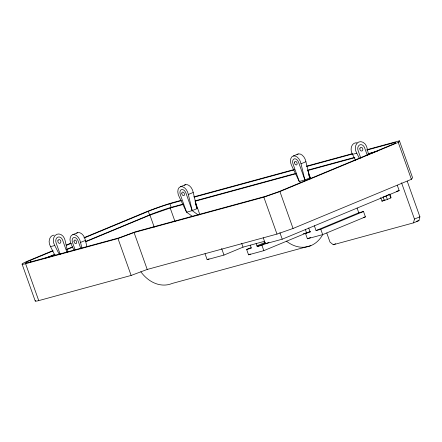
<?xml version="1.0" encoding="UTF-8"?>
<svg xmlns="http://www.w3.org/2000/svg" width="442" height="442" viewBox="0 0 442 442"><rect width="100%" height="100%" fill="white"/><g stroke="black" fill="none" stroke-linecap="round" stroke-linejoin="round"><path stroke-width="0.66" d="M326.771 233.022L330.003 242.089L333.262 244.741L413.497 222.873L414.463 219.072L401.546 182.806M413.497 222.873L418.939 220.613L419.9 216.812L407.22 181.192M38.736 300.621L25.592 263.708L117.981 238.525L134.075 232.536L263.846 197.171L279.913 191.557L398.248 142.39L399.43 140.832L412.574 177.75L411.392 179.303L293.057 228.47L276.99 234.083L147.219 269.449L131.13 275.443L38.736 300.621A23.05 1.448 -19.6 0 1 35.592 300.621M387.38 199.452L386.104 195.867L389.844 194.115L391.12 197.701L387.38 199.452L381.976 201.165L380.7 197.58M53.001 250.918L29.001 260.924A19.233 1.21 -19.6 0 0 27.631 262.725L119.252 237.79L135.346 231.801L265.592 196.303L278.692 191.729L394.772 143.495L395.739 142.23L366.827 150.109M192.16 216.182L186.574 212.193L179.264 196.955A7.625 4.84 67.4 0 1 180.585 186.695L185.48 184.662M74.029 250.238L71.471 244.912A7.625 4.84 67.4 0 1 72.792 234.652L77.687 232.619M52.913 250.62L27.52 261.167A23.05 1.448 -19.6 0 0 25.592 263.708M66.239 245.083L70.687 243.233M84.013 237.697L146.219 211.851A23.05 1.448 -19.6 0 1 172.419 202.701L181.076 200.342M180.585 186.695A7.625 4.84 67.4 0 1 188.331 194.486L193.226 192.447L197.093 208.602L192.198 210.635L186.574 212.193L180.319 194.629A4.575 2.906 67.4 0 1 181.607 189.563A4.575 2.906 67.4 0 1 185.949 193.099L192.198 210.635L198.342 215.039M66.344 245.376L71.427 243.26M84.135 237.984L149.877 210.696A19.233 1.21 -19.6 0 1 168.501 204.193L181.231 200.685M72.792 234.652A7.625 4.84 67.4 0 1 80.538 242.443L85.433 240.409L86.941 246.686M45.288 258.238L54.753 254.305M66.836 249.282L72.565 246.901M85.295 241.614L151.153 214.282A19.233 1.21 -19.6 0 1 169.778 207.779L183.17 204.088M48.233 257.349L55.101 254.498M66.709 249.669L72.427 247.293M85.77 241.752L149.932 215.094L170.198 208.011L183.485 204.392M300.936 182.679L299.262 181.48L291.952 166.242A7.625 4.84 67.4 0 1 293.267 155.987L298.162 153.954M293.267 155.987A7.625 4.84 67.4 0 1 301.013 163.772L305.908 161.739L309.776 177.894L304.881 179.927L299.262 181.48L293.007 163.921A4.575 2.906 67.4 0 1 294.289 158.855A4.575 2.906 67.4 0 1 298.637 162.385L304.881 179.927L306.002 180.728M205.022 253.686L207.149 259.658L209.055 258.863M207.149 259.658L223.978 255.067L243.017 247.161L264.708 241.249M305.284 229.321L306.56 232.906L263.83 250.658L248.542 254.824L246.636 249.465L251.1 247.608M256.968 245.846L265.261 242.398M256.145 243.536L257.222 246.564L265.515 243.117M257.222 246.564L261.913 245.282L268.929 242.371M263.261 237.813L265.388 243.785L282.223 239.199L399.176 190.601L397.264 185.226M248.542 254.824L250.459 254.028M381.976 201.165L385.07 199.883M314.35 225.79L316.047 230.553L358.771 212.779L363.495 211.491L365.412 216.867L322.682 234.619L307.394 238.785L305.483 233.409L310.582 231.293M316.047 230.553L320.776 229.26L363.495 211.491M307.394 238.785L310.588 237.459M333.262 244.741L335.66 243.741M414.463 219.072L419.9 216.812M197.646 208.397L197.093 208.602L195.475 204.055M310.328 177.69L309.776 177.894L308.621 174.645M383.656 196.729L385.49 196.082M193.729 196.894L294.273 169.49M306.262 166.225L352.208 153.7M366.854 149.711L399.43 140.832M194.535 197.06L294.317 169.866M306.958 166.424L352.191 154.092M357.114 142.865A7.625 5.873 74.8 0 0 351.677 146.274A7.625 5.873 74.8 0 0 352.534 154.352L356.755 153.203A7.625 5.873 74.8 0 1 358.799 141.998A7.625 5.873 74.8 0 1 367.263 148.832L368.562 154.788M195.149 200.828L295.593 173.452M307.571 170.187L354.136 157.496M368.103 153.689L377.418 151.153M296.162 173.684L195.093 201.232L199.9 214.74M354.86 157.689L307.776 170.518L310.781 178.955M368.125 154.076L372.766 152.81M55.09 255.587L50.537 246.658L54.758 245.503A7.625 5.873 74.8 0 1 56.803 234.299A7.625 5.873 74.8 0 1 65.272 241.139L67.714 252.365M396.518 191.325L399.176 190.601M303.234 233.812L306.56 232.906M363.418 217.409L365.412 216.867M305.483 233.409L310.173 232.133L308.698 227.978M246.636 249.465L251.365 248.177L250.305 245.2M310.881 245.642L172.137 283.455A35.448 27.299 74.8 0 1 140.821 271.769M416.281 221.337L418.939 220.613M356.755 153.203L359.484 158.551M352.534 154.352L355.561 160.297M54.758 245.503L59.311 254.432M398.248 142.39L411.392 179.303M394.767 142.49L395.192 143.689M389.501 194.452L390.778 198.038M383.048 196.944L384.325 200.524M367.39 155.601L364.617 147.805A4.575 3.525 74.8 0 0 359.821 144.86A4.575 3.525 74.8 0 0 358.086 150.518L360.86 158.313M357.081 208.033L358.771 212.779M320.776 229.26L322.682 234.619M279.913 191.557L293.057 228.47M279.885 232.625L282.223 239.199M263.846 197.171L276.99 234.083M261.913 245.282L263.83 250.658M241.686 243.415L243.017 247.161M221.641 248.498L223.978 255.067M169.921 203.768L171.198 207.353M170.198 208.011L174.999 221.497M149.932 215.094L154.252 227.216M148.308 211.32L149.584 214.9M134.075 232.536L147.219 269.449M117.981 238.525L131.13 275.443M80.936 248.852L78.162 241.056A4.575 2.906 67.4 0 0 73.814 237.52A4.575 2.906 67.4 0 0 72.532 242.586L75.074 249.736M67.013 252.454L62.62 240.111A4.575 3.525 74.8 0 0 57.825 237.166A4.575 3.525 74.8 0 0 56.09 242.824L60.261 254.531M30.128 260.421L30.763 262.216M22.1 264.161L35.244 301.074M80.538 242.443L81.892 248.095M301.013 163.772L304.881 179.927M188.331 194.486L192.198 210.635M322.61 234.785A35.448 27.299 74.8 0 1 286.422 241.144M76.56 233.194A7.625 4.84 67.4 0 1 85.433 240.409M50.537 246.658A7.625 5.873 74.8 0 1 54.073 235.111M297.035 154.529A7.625 4.84 67.4 0 1 305.908 161.739M184.353 185.237A7.625 4.84 67.4 0 1 193.226 192.447M181.8 193.242A1.906 1.21 67.4 0 0 183.773 195.657A1.906 1.21 67.4 0 0 183.833 192.69A1.906 1.21 67.4 0 0 181.8 193.242M57.941 240.597A1.906 1.47 74.8 0 0 59.62 243.343A1.906 1.47 74.8 0 0 60.504 240.459A1.906 1.47 74.8 0 0 57.941 240.597M74.013 241.199A1.906 1.21 67.4 0 0 75.985 243.614A1.906 1.21 67.4 0 0 76.041 240.647A1.906 1.21 67.4 0 0 74.013 241.199M294.488 162.534A1.906 1.21 67.4 0 0 296.46 164.943A1.906 1.21 67.4 0 0 296.516 161.982A1.906 1.21 67.4 0 0 294.488 162.534M359.937 148.297A1.906 1.47 74.8 0 0 361.617 151.042A1.906 1.47 74.8 0 0 362.501 148.153A1.906 1.47 74.8 0 0 359.937 148.297"/></g></svg>
